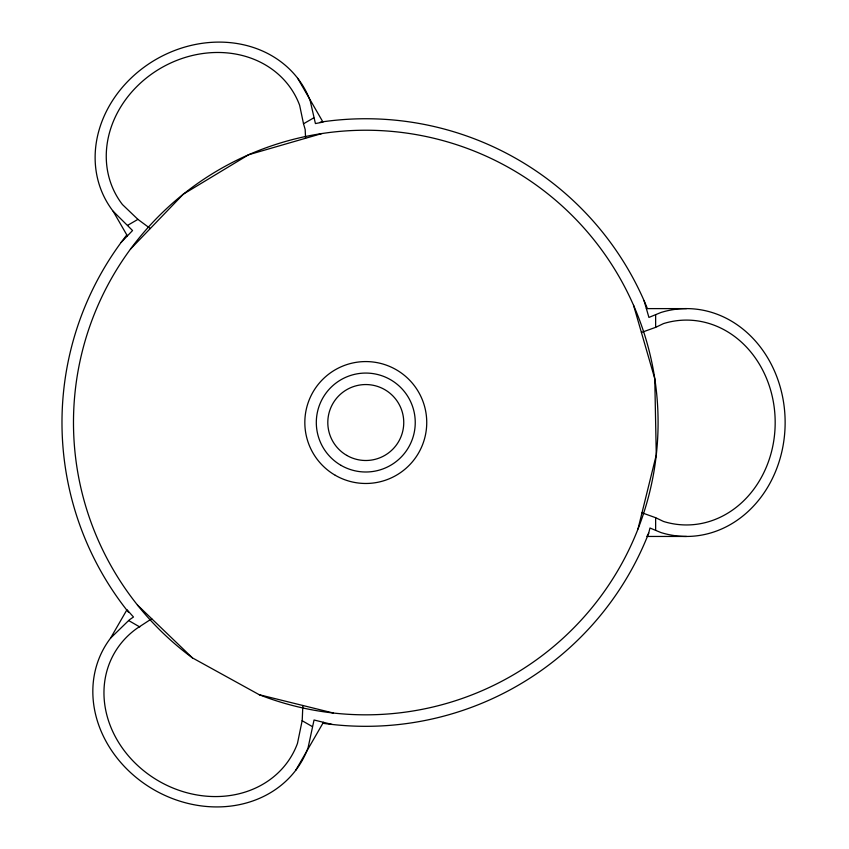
<?xml version="1.0" encoding="UTF-8"?>
<svg xmlns="http://www.w3.org/2000/svg" width="849" height="849" viewBox="0 0 849 849"><rect width="100%" height="100%" fill="white"/><g stroke="black" fill="none" stroke-linecap="round" stroke-linejoin="round"><path stroke-width="1.27" d="M302.849 705.498L302.223 720.313L297.479 743.374A102.432 88.71 30 0 1 149.191 774.893A102.432 88.71 30 0 1 136.71 628.536L151.716 618.741M332.076 724.441L314.045 719.994L308.07 747.767A113.925 98.654 30 0 1 155.728 790.769A113.925 98.654 30 0 1 110.572 638.13L126.979 609.72L133.484 617.011L129.377 619.834L110.572 638.13M637.981 529.044L656.277 454.958L654.77 378.675L633.577 305.364M686.48 536.451L646.906 536.451L648.678 533.225L649.973 528.004L660.947 532.567A113.925 98.654 -90 0 0 785.134 422.526A113.925 98.654 -90 0 0 660.947 312.485L648.923 317.43L644.104 300.769M295.696 770.351L323.427 722.308M121.163 242.379L132.55 230.535L113.14 211.252A113.925 98.654 -30 0 1 157.585 58.507A113.925 98.654 -30 0 1 310.214 100.861L315.425 123.561L323.002 122.118L297.723 78.341M130.417 249.192L183.299 194.188L248.619 154.741L321.92 133.537M127.753 225.261L137.92 219.382L150.294 228.519M305.576 138.26L305.173 129.483L303.517 123.774L313.78 117.852M641.409 332.458L655.64 327.353L663.515 323.586A102.432 88.71 -90 0 1 775.179 422.526A102.432 88.71 -90 0 1 663.515 521.466L655.64 517.699L641.993 512.807M646.365 308.612L686.48 308.612M137.432 605.008L192.447 657.89L259.263 694.726L333.349 713.022M128.708 620.577L139.756 626.955M302.117 720.695L312.39 726.617M137.92 219.382L122.447 204.556A102.432 88.71 -30 0 1 162.414 67.22A102.432 88.71 -30 0 1 299.644 105.297L303.517 123.774M113.14 211.252L127.382 235.916M655.64 315.032L655.64 327.353M655.64 517.699L655.64 530.031M648.678 533.225A303.793 303.793 0 0 1 322.938 723.284M128.454 612.182A303.793 303.793 0 0 1 126.734 235.046M320.2 122.182A303.793 303.793 0 0 1 647.171 308.028M192.447 657.89A292.3 292.3 0 0 1 225.728 165.969A292.3 292.3 0 0 1 657.497 404.028A292.3 292.3 0 0 1 259.263 694.726M335.302 475.313A60.958 60.958 0 0 0 426.739 422.526A60.958 60.958 0 0 0 335.302 369.739A60.958 60.958 0 0 0 335.302 475.313M346.795 455.414A37.972 37.972 0 0 0 403.753 422.526A37.972 37.972 0 0 0 346.795 389.638A37.972 37.972 0 0 0 346.795 455.414M341.043 465.369A49.465 49.465 0 0 0 415.246 422.526A49.465 49.465 0 0 0 341.043 379.694A49.465 49.465 0 0 0 341.043 465.369"/></g></svg>
